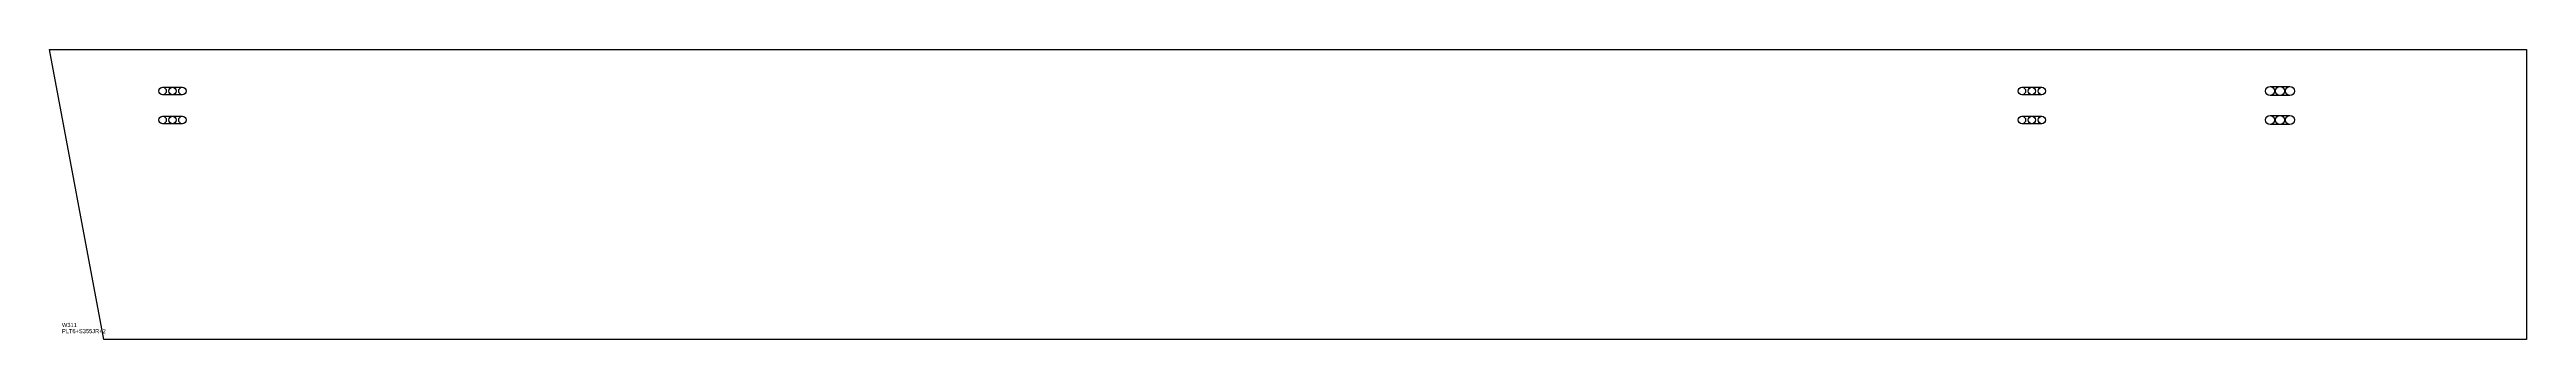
# Model space of a CAD drawing. Extents: x 0 to 5990, y 0 to 700.
import ezdxf

# ---------------------------------------------------------------- set-up
doc = ezdxf.new("R2010")
doc.units = 0
for name, color, linetype in [('18', 7, 'CONTINUOUS'), ('22', 7, 'CONTINUOUS'), ('CUT', 7, 'CONTINUOUS'), ('LAYOUT', 4, 'CONTINUOUS'), ('SCRIBE', 3, 'CONTINUOUS'), ('TEXT', 7, 'CONTINUOUS')]:
    doc.layers.add(name, color=color, linetype=linetype)

msp = doc.modelspace()

# ---------------------------------------------------------------- linework, layer by layer
at = {"layer": '18', "color": 7, "linetype": 'CONTINUOUS'}
for centre, radius in [((273.35, 599.99), 9), ((297.35, 599.99), 9), ((321.35, 599.99), 9), ((4769.91, 599.98), 9), ((4793.91, 599.98), 9), ((4817.91, 599.98), 9), ((273.35, 529.99), 9), ((297.35, 529.99), 9), ((321.35, 529.99), 9), ((4769.91, 529.98), 9), ((4793.91, 529.98), 9), ((4817.91, 529.98), 9), ((0, 0), 0), ((0, 0), 0), ((0, 0), 0), ((0, 0), 0)]:
    msp.add_circle(centre, radius, dxfattribs=at)
at = {"layer": '22', "color": 7, "linetype": 'CONTINUOUS'}
for centre, radius in [((5369.91, 599.98), 11), ((5393.91, 599.98), 11), ((5417.91, 599.98), 11), ((5369.91, 529.98), 11), ((5393.91, 529.98), 11), ((5417.91, 529.98), 11), ((0, 0), 0), ((0, 0), 0)]:
    msp.add_circle(centre, radius, dxfattribs=at)
at = {"layer": 'CUT', "color": 7, "linetype": 'CONTINUOUS'}
msp.add_lwpolyline([(0, 700), (5990, 700), (5990, 0), (131.46, 0)], close=True, dxfattribs=at)
at = {"layer": 'LAYOUT', "color": 4, "linetype": 'CONTINUOUS'}
for points in [[(273.35, 590.99, -1), (273.35, 608.99), (321.35, 608.99, -1), (321.35, 590.99)], [(4769.91, 590.98, -1), (4769.91, 608.98), (4817.91, 608.98, -1), (4817.91, 590.98)], [(5369.91, 588.98, -1), (5369.91, 610.98), (5417.91, 610.98, -1), (5417.91, 588.98)], [(5369.91, 518.98, -1), (5369.91, 540.98), (5417.91, 540.98, -1), (5417.91, 518.98)], [(273.35, 520.99, -1), (273.35, 538.99), (321.35, 538.99, -1), (321.35, 520.99)], [(4769.91, 520.98, -1), (4769.91, 538.98), (4817.91, 538.98, -1), (4817.91, 520.98)]]:
    msp.add_lwpolyline(points, format="xyb", close=True, dxfattribs=at)

# ---------------------------------------------------------------- texts
at = {"layer": 'SCRIBE', "color": 3}
msp.add_text('W311', height=10, dxfattribs=at).set_placement((30, 30))
at = {"layer": 'TEXT', "color": 7}
msp.add_text('PLT6+S355JR+2', height=10, dxfattribs=at).set_placement((30, 15))

doc.saveas('drawing.dxf')
